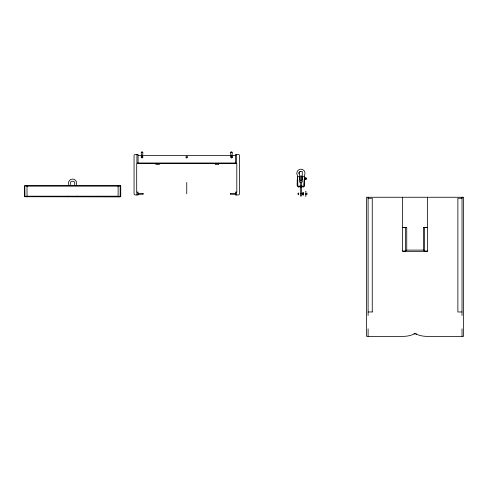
<?xml version="1.0" encoding="UTF-8"?>
<svg xmlns="http://www.w3.org/2000/svg" width="488" height="488" viewBox="0 0 488 488"><rect width="100%" height="100%" fill="white"/><g stroke="black" fill="none" stroke-linecap="round" stroke-linejoin="round"><path stroke-width="0.73" d="M142.63 155.056C144.143 150.627 139.977 150.627 141.489 155.056M232.014 155.056C233.526 150.627 229.36 150.627 230.873 155.056M142.636 152.207L142.209 152.762M232.02 152.207L231.593 152.762M302.45 177.046C302.926 175.839 305.299 177.827 304.329 175.924A1.342 1.342 0 0 1 304.5 175.277A4.111 4.111 0 0 0 300.907 169.171A4.111 4.111 0 0 0 297.314 175.277A1.342 1.342 0 0 1 297.479 175.924C296.539 177.882 298.869 175.82 299.364 177.046M298.882 172.386L298.778 173.881M231.58 156.069L231.995 155.94M74.341 184.635C77.049 180.09 68.1 180.09 70.803 184.635M305.397 191.571L306.147 191.571M141.88 156.404A0.683 0.683 0 0 1 142.722 157.24A0.683 0.683 0 0 1 141.575 157.545A0.683 0.683 0 0 1 141.88 156.404L142.612 155.94L142.209 156.038M231.501 156.374L231.946 155.922M24.973 196.322L24.565 196.725L120.176 196.89L120.579 196.725L120.176 196.322L120.176 186.026L120.579 185.623L24.754 185.495L24.973 196.322L27.023 196.322M402.594 251.027L405.607 251.027L406.742 250.112L423.377 250.112L424.511 251.027L427.525 251.027M231.056 155.934L231.623 156.404M423.377 250.112L423.377 227.652L427.525 227.512M138.061 155.581L235.436 155.581M304.628 177.693L305.647 177.693A0.952 0.952 0 0 1 306.598 178.645A0.952 0.952 0 0 1 305.647 179.596L304.628 179.596M304.048 179.865L304.616 179.865M300.334 180.322L301.474 180.322M300.334 182.164L301.474 182.164M297.198 183.543L297.765 183.543M304.048 183.543L304.616 183.543M297.198 184.671L297.765 184.671M304.048 184.671L304.616 184.671M24.973 186.026L27.023 186.026M118.12 186.026L120.176 186.026M27.023 186.148L118.12 186.148M298.223 186.758L303.591 186.758M298.357 186.916L299.004 186.916M302.81 186.916L303.457 186.916M300.334 187.331L301.474 187.331M138.061 193.37L142.331 193.37M231.172 193.37L235.436 193.37M300.334 193.724L301.474 193.724M138.061 194.273L142.331 194.273M231.172 194.273L235.436 194.273M27.023 196.194L118.12 196.194M118.12 196.322L120.176 196.322M368.098 198.262L372.252 198.262L372.252 311.997M462.026 198.262L457.872 198.262L457.872 311.997L462.026 311.96M402.594 227.512L406.742 227.652L406.742 250.112M402.594 227.652L406.742 227.652M423.377 227.652L427.525 227.652M368.098 311.997L372.252 311.96M368.098 336.299L366.525 336.299L366.525 197.256L463.6 197.256L463.6 336.299L462.026 336.299M141.77 152.707L141.483 152.207M141.794 156.062L141.996 156.374M231.037 152.616L230.867 152.207M462.026 197.256L462.026 315.504M462.026 328.869L462.026 336.366L426.646 336.366A23.381 20.246 0 0 1 416.49 334.262M427.525 197.256L427.525 251.351L402.594 251.351L402.594 197.256M424.511 227.512L424.511 251.027M405.607 227.512L405.607 251.027M368.098 197.256L368.098 315.504M368.098 328.869L368.098 336.366L403.472 336.366A23.381 20.246 0 0 0 413.635 334.262A3.282 2.843 0 0 1 416.551 334.262M306.97 192.98L306.97 194.663M306.171 192.98L306.171 194.663M306.171 195.871L305.714 196.286L305.372 195.871M305.372 192.565L305.372 195.078M304.628 177.419L304.616 185.617A1.141 1.141 0 0 1 303.475 186.758M304.329 177.419L304.329 179.871M304.048 180.597L303.878 186.026L298.339 186.19L297.765 185.617L297.765 179.865L297.198 179.865L297.198 185.617A1.141 1.141 0 0 0 298.339 186.758M303.53 192.565L303.53 195.078M303.079 192.595L303.079 195.047M302.621 192.656L302.621 194.986M302.45 177.559L302.45 179.73M301.474 182.103L301.474 186.19M301.474 186.758L301.474 196.005L300.334 196.005L300.334 186.758M300.334 182.103L300.334 186.19M299.364 177.559L299.364 179.73M298.436 192.919L298.436 194.724M298.04 193.15L298.04 194.492M297.595 177.559L297.595 179.73M297.479 177.559L297.479 179.73M236.582 154.44L236.582 162.998L136.921 162.998L136.921 154.44M236.582 192.107L236.582 194.962M235.436 162.998L235.436 154.44L238.29 154.44A1.141 1.141 0 0 1 239.431 155.581L239.431 193.821A1.141 1.141 0 0 1 238.29 194.962L235.436 194.962L235.436 192.107L236.808 192.107L236.808 163.571L136.695 163.571L136.695 192.107L138.061 192.107L138.061 194.962L135.213 194.962A1.141 1.141 0 0 1 134.066 193.821L134.066 155.581A1.141 1.141 0 0 1 135.213 154.44L138.061 154.44L138.061 162.998M230.543 193.37L230.543 194.273M230.428 193.498L230.428 194.145M218.715 163.571L218.715 164.505L215.287 164.505L215.287 163.571M186.751 182.408L186.751 193.821M159.356 163.571L159.356 164.505L155.928 164.505L155.928 163.571M143.076 193.498L143.076 194.145M142.96 193.37L142.96 194.273M136.921 192.107L136.921 194.962M120.749 186.026L120.749 196.322M118.12 185.452L118.12 196.89M77.11 196.17L77.11 196.877M68.033 196.17L68.033 196.877M27.023 185.452L27.023 196.89M24.4 186.026L24.4 196.322M142.886 157.282A0.854 0.854 0 0 1 142.801 157.49M142.282 157.892A0.854 0.854 0 0 1 141.837 157.892M141.319 157.49A0.854 0.854 0 0 1 141.319 156.636M141.453 156.459A0.854 0.854 0 0 1 141.837 156.233M142.282 156.233A0.854 0.854 0 0 1 142.667 156.459M142.801 156.636A0.854 0.854 0 0 1 142.886 156.843M232.27 157.282A0.854 0.854 0 0 1 232.05 157.667M231.666 157.892A0.854 0.854 0 0 1 231.221 157.892M230.836 156.459A0.854 0.854 0 0 1 231.013 156.325M231.666 156.233A0.854 0.854 0 0 1 232.27 156.843M69.137 185.666A1.336 1.336 0 0 0 68.979 185.184A4.117 4.117 0 0 1 72.572 179.066A4.117 4.117 0 0 1 76.165 185.184A1.336 1.336 0 0 0 76.006 185.666M413.976 333.682A3.282 2.843 0 0 1 414.69 333.53M415.489 333.53A3.282 2.843 0 0 1 416.209 333.682M305.299 178.553C305.738 179.938 306.373 177.577 305.299 178.553M300.315 171.41L299.534 171.41L299.534 182.103L302.273 182.103L302.273 171.41L300.334 171.404M301.499 176.028L300.315 176.028L300.315 180.438L301.499 180.438L301.499 176.028M231.099 157.654A0.683 0.683 0 0 0 232.129 157.063A0.683 0.683 0 0 0 231.099 156.471A0.683 0.683 0 0 0 231.099 157.654M186.325 157.807A0.854 0.854 0 0 0 187.606 157.063A0.854 0.854 0 0 0 186.325 156.325A0.854 0.854 0 0 0 186.325 157.807"/></g></svg>
